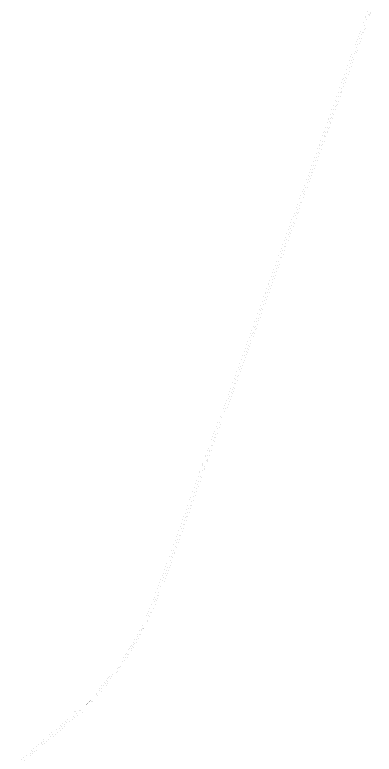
# Model space of a CAD drawing. Header units: millimetres. Extents: x 1265826 to 1360210, y 383897 to 506623.
# Drawn here: x 1351243 to 1353483, y 492775 to 497391 of the extents above; entities that cross this region are included whole.
import ezdxf

# ---------------------------------------------------------------- set-up
doc = ezdxf.new("R2010")
doc.units = ezdxf.units.MM
doc.layers.add('14', color=7, linetype='Continuous')

msp = doc.modelspace()

# ---------------------------------------------------------------- linework, layer by layer
at = {"layer": '14', "color": 12, "const_width": 0.17, "flags": 128}
for points in [[(1351248.8, 492691.7), (1351454.9, 492864.7), (1351463, 492871.5), (1351486.6, 492891.4), (1351545.5, 492942.1), (1351637.8, 493022), (1351647.2, 493021.4), (1351668.7, 493040.6), (1351668.7, 493049.2), (1351717.2, 493097.8), (1351769.3, 493153.3), (1351799.3, 493186), (1351830.5, 493223.6), (1351867, 493272.5), (1351923, 493348.8), (1351958.6, 493405.2), (1351982.5, 493443), (1351987.7, 493452.3), (1351991.3, 493459.2), (1352001.5, 493476.1), (1352022.2, 493514.5), (1352059.1, 493584.6), (1352076.3, 493621.3), (1352131.8, 493742.5), (1352219.3, 493976.9), (1352259.5, 494090.2), (1352342.5, 494319.3), (1352411.1, 494511.7), (1352448.9, 494621), (1352486.2, 494725.6), (1352513.8, 494801.4), (1352608.9, 495054.8), (1352653.8, 495179.7), (1352700.3, 495303.7), (1352738.8, 495408.8), (1352748.1, 495437.4), (1352924.7, 495922.1), (1352986.4, 496090.8), (1353043.8, 496253), (1353106.4, 496423.1), (1353172.8, 496607), (1353219.6, 496738.2), (1353282.8, 496914.6), (1353288.8, 496928.2), (1353356.3, 497115.3), (1353424.7, 497299.9), (1353482.6, 497470.2)], [(1353461.9, 497468.5), (1353411.6, 497326.2), (1353335.1, 497122.9), (1353200.2, 496745.8), (1353115.7, 496510), (1353084.9, 496424.7), (1353031.5, 496279.1), (1352965.5, 496100.4), (1352895.2, 495907), (1352838.6, 495751.7), (1352726.2, 495438.8), (1352718.9, 495418.5), (1352671.5, 495288.4), (1352604, 495101.3), (1352529.4, 494900.3), (1352490, 494798.4), (1352439.3, 494662.3), (1352391.3, 494523.9), (1352335.8, 494371.5), (1352320.5, 494323.2), (1352235, 494088.8), (1352134.6, 493815.7), (1352077.1, 493665.1), (1352047.5, 493596.6), (1352012.5, 493531), (1351970.6, 493456.5), (1351960.5, 493439.3), (1351914.6, 493367.7), (1351815.4, 493235.7), (1351756.8, 493169.5), (1351629.3, 493043.2), (1351620.1, 493043.9), (1351602.8, 493028.8), (1351601.7, 493018.3), (1351544.6, 492968.6), (1351458.6, 492895.5), (1351448.8, 492886.4), (1351243.1, 492707.5)]]:
    msp.add_lwpolyline(points, dxfattribs=at)
at = {"layer": '14', "color": 92, "const_width": 0.17, "flags": 128}
msp.add_lwpolyline([(1353451.4, 497400.2), (1353445.7, 497385), (1353443, 497377.6), (1353437.3, 497362.6), (1353431.8, 497347.6), (1353426.2, 497332.6), (1353420.7, 497317.6), (1353415.2, 497302.6), (1353409.6, 497287.6), (1353404.1, 497272.6), (1353398.5, 497257.5), (1353393, 497242.4), (1353387.5, 497227.3), (1353381.9, 497212.2), (1353376.4, 497197.1), (1353370.8, 497182), (1353368.1, 497174.8), (1353362.6, 497159.7), (1353357, 497144.6), (1353351.5, 497129.6), (1353346, 497114.6), (1353340.5, 497099.7), (1353335.1, 497084.7), (1353329.7, 497069.7), (1353324.2, 497054.8), (1353318.7, 497039.9), (1353313.2, 497025), (1353310.7, 497018), (1353305.2, 497003), (1353299.7, 496988.1), (1353294.2, 496973.2), (1353288.8, 496958.3), (1353283.4, 496943.3), (1353278.1, 496928.4), (1353272.7, 496913.5), (1353267.4, 496898.7), (1353262.1, 496883.9), (1353256.8, 496869), (1353254.2, 496861.8), (1353248.9, 496846.9), (1353243.6, 496831.9), (1353238.2, 496816.9), (1353232.8, 496801.9), (1353227.3, 496786.9), (1353221.9, 496771.9), (1353216.4, 496756.8), (1353211.1, 496741.6), (1353202.9, 496718.9), (1353197.5, 496703.6), (1353192.1, 496688.2), (1353186.6, 496672.8), (1353181.1, 496657.5), (1353175.6, 496642.2), (1353170.1, 496626.9), (1353164.7, 496611.6), (1353159.3, 496596.4), (1353153.8, 496581.4), (1353148.4, 496566.4), (1353143, 496551.6), (1353137.7, 496536.9), (1353132.4, 496522.1), (1353127.2, 496507.5), (1353121.9, 496492.8), (1353116.6, 496478.3), (1353111.4, 496463.7), (1353106.2, 496449), (1353100.9, 496434.4), (1353095.5, 496419.5), (1353090.1, 496404.6), (1353084.7, 496389.6), (1353079, 496374.6), (1353073.4, 496359.5), (1353068, 496344.2), (1353062.5, 496329), (1353057, 496313.8), (1353051.5, 496298.6), (1353046, 496283.5), (1353040.5, 496268.5), (1353035.1, 496253.5), (1353029.6, 496238.4), (1353024.2, 496223.4), (1353018.8, 496208.3), (1353013.3, 496193.2), (1353007.8, 496178.2), (1353002.3, 496163.2), (1352996.8, 496148.3), (1352988.7, 496126.1), (1352983.2, 496111.1), (1352977.8, 496096.2), (1352972.2, 496081.2), (1352966.8, 496066.4), (1352961.3, 496051.5), (1352955.8, 496036.5), (1352950.3, 496021.5), (1352944.9, 496006.6), (1352939.5, 495991.6), (1352934.1, 495976.6), (1352928.7, 495961.7), (1352923.2, 495946.6), (1352917.7, 495931.5), (1352912.2, 495916.4), (1352906.6, 495901.3), (1352901.1, 495886), (1352895.7, 495870.7), (1352890.1, 495855.3), (1352884.5, 495840), (1352879, 495824.7), (1352873.4, 495809.4), (1352867.9, 495794.2), (1352862.4, 495778.9), (1352856.8, 495763.7), (1352851.3, 495748.5), (1352845.8, 495733.3), (1352840.2, 495718.2), (1352834.7, 495703), (1352829.1, 495687.9), (1352823.6, 495672.9), (1352820.8, 495665.5), (1352815.4, 495650.4), (1352810, 495635.4), (1352804.6, 495620.5), (1352799.2, 495605.6), (1352793.9, 495590.7), (1352788.5, 495575.9), (1352783.1, 495561.1), (1352777.6, 495546.4), (1352772.2, 495531.6), (1352766.9, 495517), (1352761.5, 495502.3), (1352756.2, 495487.6), (1352750.9, 495472.9), (1352745.6, 495458.2), (1352740.4, 495443.5), (1352735.3, 495428.7), (1352730.1, 495414), (1352724.8, 495399.2), (1352719.4, 495384.5), (1352714.1, 495369.7), (1352708.8, 495354.9), (1352703.6, 495340), (1352698.2, 495325.3), (1352692.8, 495310.5), (1352687.4, 495295.7), (1352681.9, 495280.9), (1352676.5, 495266.1), (1352671.1, 495251.3), (1352665.7, 495236.5), (1352660.3, 495221.6), (1352654.9, 495206.7), (1352649.5, 495191.8), (1352644.1, 495176.9), (1352638.7, 495161.9), (1352633.1, 495146.9), (1352627.7, 495131.9), (1352622.2, 495116.9), (1352616.7, 495101.8), (1352611.3, 495086.7), (1352605.8, 495071.6), (1352600.1, 495056.5), (1352594.5, 495041.4), (1352588.9, 495026.2), (1352583.3, 495011), (1352577.6, 494995.7), (1352571.8, 494980.5), (1352566.1, 494965.2), (1352560.4, 494950), (1352554.6, 494934.8), (1352548.9, 494919.5), (1352543.2, 494904.2), (1352537.6, 494888.9), (1352532, 494873.6), (1352526.4, 494858.3), (1352520.6, 494843.1), (1352514.9, 494827.8), (1352509.1, 494812.5), (1352503.4, 494797.1), (1352497.7, 494781.7), (1352492, 494766.4), (1352486.3, 494751), (1352480.7, 494735.7), (1352475.2, 494720.3), (1352469.8, 494704.9), (1352464.3, 494689.5), (1352458.8, 494674), (1352453.4, 494658.6), (1352447.9, 494643.2), (1352442.4, 494627.9), (1352437, 494612.6), (1352431.6, 494597.3), (1352426.2, 494581.9), (1352420.7, 494566.5), (1352415.2, 494551.1), (1352409.8, 494535.8), (1352404.4, 494520.4), (1352399, 494505), (1352393.5, 494489.6), (1352388, 494474.2), (1352382.4, 494458.9), (1352376.8, 494443.6), (1352371.2, 494428.2), (1352365.7, 494412.9), (1352360.2, 494397.5), (1352354.7, 494382.1), (1352349.2, 494366.8), (1352343.8, 494351.5), (1352338.2, 494336.2), (1352332.7, 494320.9), (1352327.1, 494305.7), (1352321.6, 494290.5), (1352316.1, 494275.4), (1352310.7, 494260.2), (1352305.3, 494245.1), (1352299.8, 494229.9), (1352294.4, 494214.7), (1352288.8, 494199.4), (1352286, 494191.9), (1352280.4, 494176.6), (1352274.8, 494161.3), (1352269.3, 494146), (1352263.8, 494130.7), (1352258.3, 494115.5), (1352252.7, 494100.3), (1352247.2, 494085.2), (1352241.8, 494070.2), (1352236.4, 494055.2), (1352230.9, 494040.3), (1352225.5, 494025.4), (1352220, 494010.5), (1352214.6, 493995.5), (1352209.2, 493980.6), (1352203.8, 493965.6), (1352198.3, 493950.7), (1352192.7, 493935.7), (1352187.2, 493920.6), (1352181.6, 493905.4), (1352176.1, 493890.2), (1352170.6, 493875), (1352164.9, 493859.8), (1352159.3, 493844.6), (1352153.7, 493829.4), (1352148.1, 493814.2), (1352142.5, 493799), (1352139.8, 493791.6), (1352134.2, 493776.5), (1352128.5, 493761.5), (1352122.8, 493746.5), (1352116.9, 493731.6), (1352110.9, 493716.8), (1352104.9, 493702.1), (1352098.6, 493687.4), (1352092.3, 493672.8), (1352086, 493658.3), (1352079.6, 493643.8), (1352072.9, 493629.4), (1352066, 493615.1), (1352059, 493600.8), (1352051.7, 493586.7), (1352048.3, 493580.1), (1352041.2, 493566.2), (1352034.1, 493552.5), (1352027, 493538.9), (1352019.7, 493525.5), (1352012.4, 493512.3), (1352004.9, 493499.2), (1351997.3, 493486.2), (1351989.7, 493473.2), (1351986, 493466.9), (1351978.3, 493454), (1351970.6, 493441), (1351962.9, 493427.9), (1351955.1, 493414.7), (1351947.1, 493401.5), (1351939, 493388.5), (1351930.7, 493375.4), (1351922.3, 493362.5), (1351918.1, 493356.4), (1351909.3, 493343.7), (1351900.1, 493331.1), (1351890.8, 493318.5), (1351881.4, 493306), (1351871.9, 493293.5), (1351862.2, 493281.1), (1351852.6, 493268.8), (1351842.8, 493256.6), (1351832.9, 493244.4), (1351822.9, 493232.1), (1351812.9, 493219.9), (1351802.7, 493207.7), (1351792.4, 493195.5), (1351782.1, 493183.4), (1351777.2, 493177.6), (1351766.7, 493165.8), (1351756.1, 493154.1), (1351745.5, 493142.5), (1351734.8, 493131.2), (1351724, 493119.9), (1351713.2, 493108.8), (1351702.3, 493097.7), (1351691.2, 493086.7), (1351680, 493075.8), (1351668.7, 493065), (1351657.3, 493054.3), (1351645.9, 493043.7), (1351640.3, 493038.6), (1351628.8, 493028.2), (1351617.2, 493017.8), (1351605.6, 493007.6), (1351593.8, 492997.4), (1351582.1, 492987.3), (1351570.2, 492977.2), (1351558.4, 492967.1), (1351546.6, 492957), (1351534.8, 492946.9), (1351522.9, 492936.9), (1351511.1, 492926.7), (1351499.4, 492916.6), (1351487.5, 492906.5), (1351475.8, 492896.4), (1351464, 492886.4), (1351452.2, 492876.4), (1351440.5, 492866.3), (1351428.7, 492856.3), (1351417, 492846.3), (1351405.2, 492836.3), (1351393.5, 492826.3), (1351381.8, 492816.3), (1351376.3, 492811.6), (1351364.8, 492801.7), (1351353.2, 492791.8), (1351341.6, 492781.9), (1351329.9, 492771.9)], dxfattribs=at)

doc.saveas('drawing.dxf')
